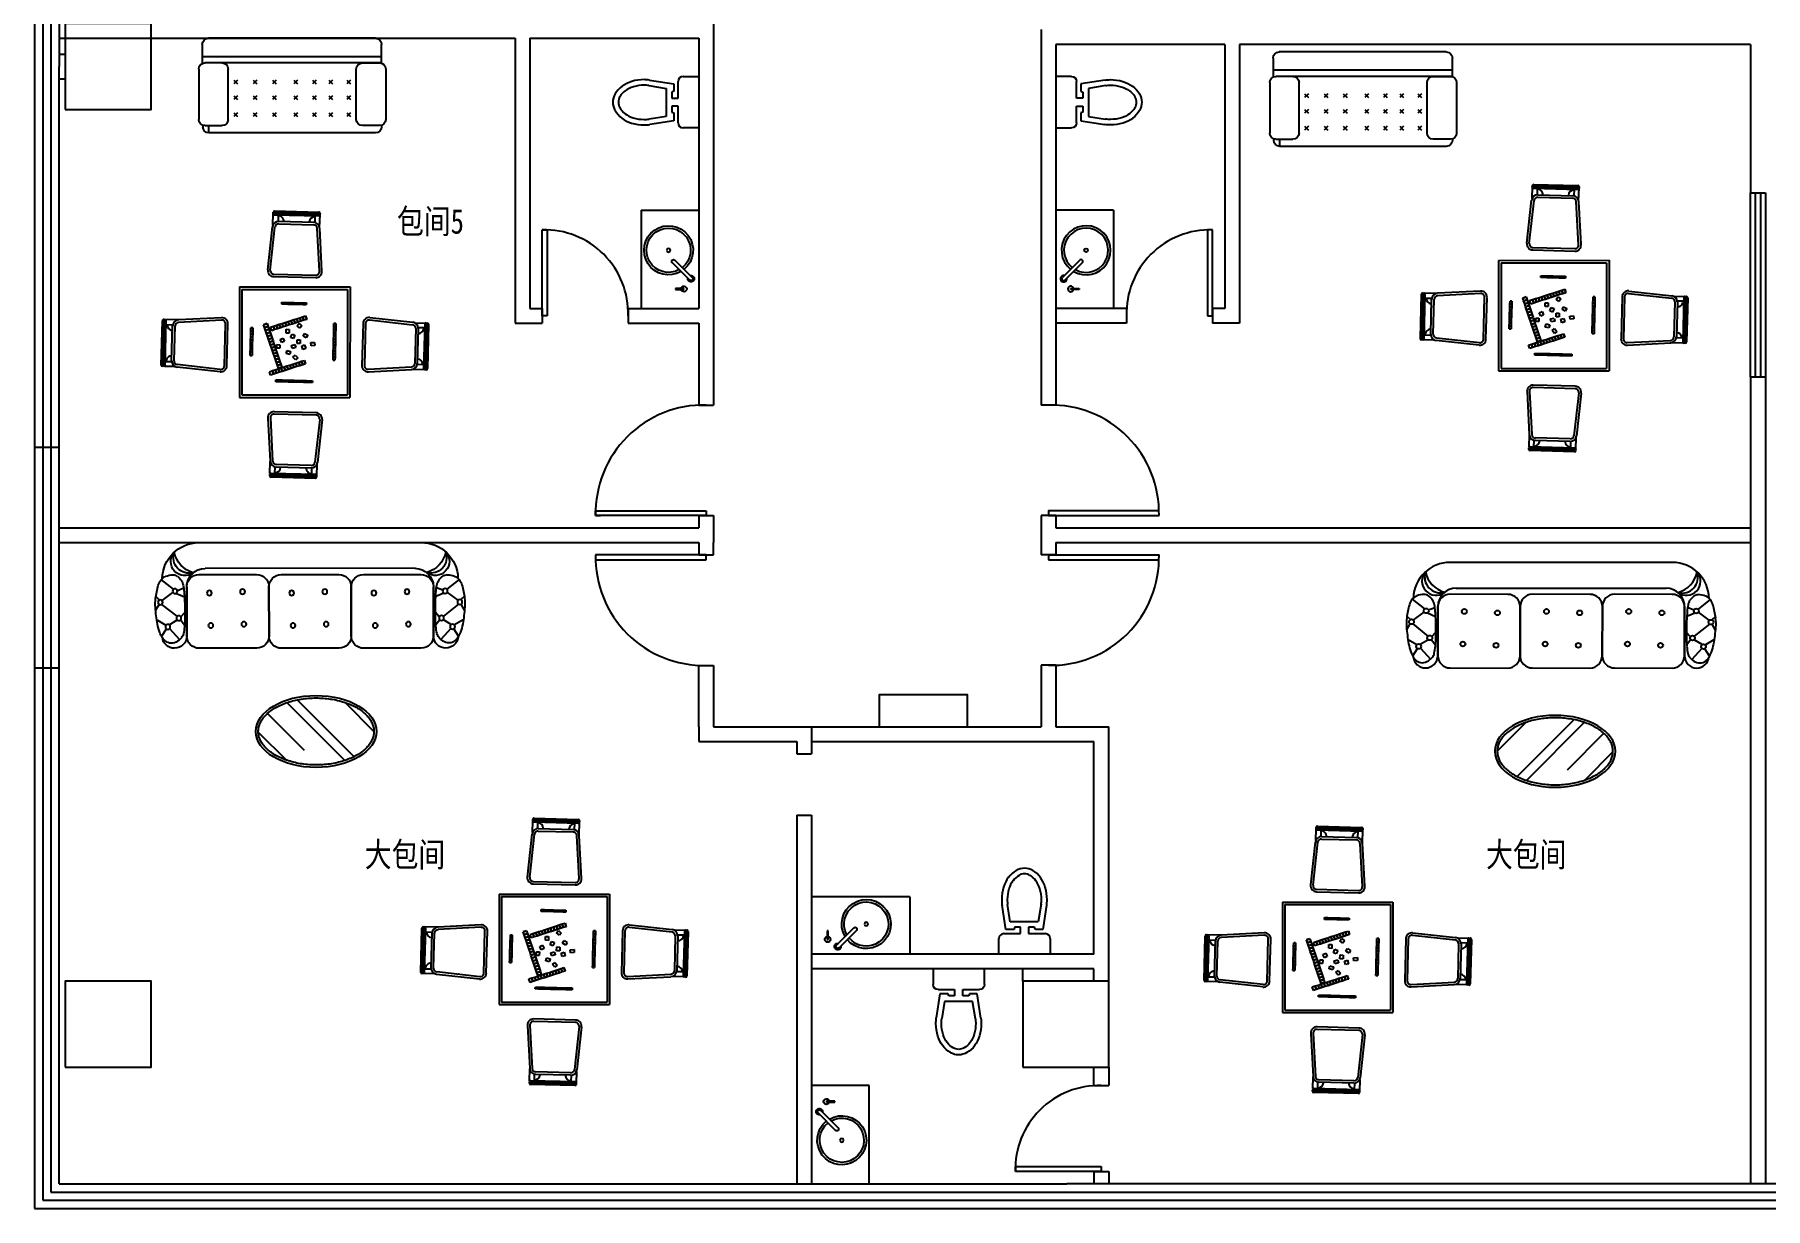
# Model space of a CAD drawing. Header units: millimetres. Extents: x 2680932 to 6187768, y 127588 to 383208.
# Drawn here: x 2891969 to 2906069, y 155810 to 165370 of the extents above; entities that cross this region are included whole.
import ezdxf

# ---------------------------------------------------------------- set-up
doc = ezdxf.new("R2010")
doc.units = ezdxf.units.MM
doc.header["$LTSCALE"] = 20
for name, color, linetype in [('3', 3, 'Continuous'), ('COLUMN', 9, 'Continuous'), ('CURTWALL', 4, 'Continuous'), ('WALL', 3, 'Continuous'), ('家具内线', 36, 'Continuous'), ('家具外线', 255, 'Continuous'), ('标注', 6, 'Continuous'), ('门窗', 73, 'Continuous')]:
    doc.layers.add(name, color=color, linetype=linetype)
doc.layers.add('红', color=1, linetype='Continuous', lineweight=13)
doc.styles.add('DIM_FONT', font='simplex.shx', dxfattribs={"width": 0.8})
doc.styles.get("Standard").update_dxf_attribs({"font": '', "width": 0.8})
doc.styles.get('Standard').set_extended_font_data('YouYuan')

# ---------------------------------------------------------------- blocks, each defined once
blk = doc.blocks.new('_FZH')
blk.add_lwpolyline([(-0.5, -0.5), (0.5, -0.5), (0.5, 0.5), (-0.5, 0.5)], close=True)
blk = doc.blocks.new('MK-JJ-0519')
at = {"layer": '家具内线'}
for p, q in [((-127327, 69052), (-127051, 69313)), ((-127321, 69045), (-127045, 69307)), ((-127316, 69039), (-127040, 69301)), ((-127115, 69263), (-127094, 69241)), ((-125809, 69288), (-125548, 69012)), ((-125804, 69294), (-125542, 69018)), ((-125797, 69299), (-125536, 69023)), ((-125738, 69247), (-125760, 69226)), ((-127275, 69111), (-127254, 69089)), ((-127228, 69013), (-127021, 69209)), ((-126719, 68975), (-126981, 69210)), ((-126151, 68983), (-125876, 69203)), ((-125836, 69200), (-125640, 68994)), ((-127011, 68698), (-127231, 68973)), ((-126425, 69034), (-127033, 68426)), ((-126425, 69034), (-125817, 68426)), ((-125874, 68691), (-125639, 68953)), ((-125586, 69087), (-125608, 69066)), ((-126967, 68695), (-126719, 68930)), ((-126154, 68939), (-125918, 68691)), ((-126703, 68658), (-126685, 68676)), ((-126685, 68676), (-126667, 68693)), ((-126675, 68665), (-126685, 68676)), ((-126685, 68676), (-126675, 68665)), ((-126657, 68682), (-126675, 68665)), ((-126667, 68693), (-126649, 68710)), ((-126657, 68682), (-126667, 68693)), ((-126667, 68693), (-126657, 68682)), ((-126639, 68699), (-126657, 68682)), ((-126649, 68710), (-126631, 68727)), ((-126639, 68699), (-126649, 68710)), ((-126649, 68710), (-126639, 68699)), ((-126620, 68716), (-126639, 68699)), ((-126631, 68727), (-126613, 68744)), ((-126620, 68716), (-126631, 68727)), ((-126631, 68727), (-126620, 68716)), ((-126602, 68734), (-126620, 68716)), ((-126613, 68744), (-126594, 68762)), ((-126602, 68734), (-126613, 68744)), ((-126613, 68744), (-126602, 68734)), ((-126584, 68751), (-126602, 68734)), ((-126584, 68751), (-126594, 68762)), ((-126594, 68762), (-126584, 68751)), ((-126526, 68661), (-126515, 68684)), ((-126515, 68684), (-126504, 68706)), ((-126515, 68684), (-126488, 68671)), ((-126488, 68671), (-126515, 68684)), ((-126504, 68706), (-126477, 68693)), ((-126477, 68693), (-126504, 68706)), ((-126488, 68671), (-126499, 68648)), ((-126477, 68693), (-126488, 68671)), ((-126281, 68720), (-126270, 68730)), ((-126270, 68730), (-126281, 68720)), ((-126264, 68702), (-126281, 68720)), ((-126270, 68730), (-126253, 68712)), ((-126264, 68702), (-126253, 68712)), ((-126253, 68712), (-126264, 68702)), ((-126247, 68683), (-126264, 68702)), ((-126253, 68712), (-126236, 68694)), ((-126247, 68683), (-126236, 68694)), ((-126236, 68694), (-126247, 68683)), ((-126229, 68665), (-126247, 68683)), ((-126236, 68694), (-126218, 68676)), ((-126229, 68665), (-126218, 68676)), ((-126218, 68676), (-126229, 68665)), ((-126218, 68676), (-126201, 68658)), ((-126758, 68607), (-126740, 68624)), ((-126747, 68596), (-126758, 68607)), ((-126758, 68607), (-126747, 68596)), ((-126729, 68613), (-126747, 68596)), ((-126740, 68624), (-126721, 68641)), ((-126729, 68613), (-126740, 68624)), ((-126740, 68624), (-126729, 68613)), ((-126711, 68630), (-126729, 68613)), ((-126721, 68641), (-126703, 68658)), ((-126711, 68630), (-126721, 68641)), ((-126721, 68641), (-126711, 68630)), ((-126693, 68648), (-126711, 68630)), ((-126693, 68648), (-126703, 68658)), ((-126703, 68658), (-126693, 68648)), ((-126675, 68665), (-126693, 68648)), ((-126604, 68504), (-126592, 68527)), ((-126592, 68527), (-126581, 68549)), ((-126592, 68527), (-126566, 68514)), ((-126566, 68514), (-126592, 68527)), ((-126581, 68549), (-126570, 68572)), ((-126581, 68549), (-126555, 68536)), ((-126555, 68536), (-126581, 68549)), ((-126570, 68572), (-126559, 68594)), ((-126570, 68572), (-126543, 68558)), ((-126543, 68558), (-126570, 68572)), ((-126555, 68536), (-126566, 68514)), ((-126559, 68594), (-126548, 68617)), ((-126559, 68594), (-126532, 68581)), ((-126532, 68581), (-126559, 68594)), ((-126543, 68558), (-126555, 68536)), ((-126548, 68617), (-126537, 68639)), ((-126548, 68617), (-126521, 68603)), ((-126521, 68603), (-126548, 68617)), ((-126532, 68581), (-126543, 68558)), ((-126537, 68639), (-126526, 68661)), ((-126537, 68639), (-126510, 68626)), ((-126510, 68626), (-126537, 68639)), ((-126521, 68603), (-126532, 68581)), ((-126526, 68661), (-126499, 68648)), ((-126499, 68648), (-126526, 68661)), ((-126510, 68626), (-126521, 68603)), ((-126499, 68648), (-126510, 68626)), ((-126492, 68625), (-126478, 68652)), ((-126469, 68614), (-126492, 68625)), ((-126478, 68652), (-126456, 68641)), ((-126456, 68641), (-126469, 68614)), ((-126469, 68614), (-126456, 68641)), ((-126447, 68602), (-126469, 68614)), ((-126456, 68641), (-126433, 68629)), ((-126433, 68629), (-126447, 68602)), ((-126447, 68602), (-126433, 68629)), ((-126425, 68591), (-126447, 68602)), ((-126433, 68629), (-126411, 68618)), ((-126411, 68618), (-126425, 68591)), ((-126425, 68591), (-126411, 68618)), ((-126403, 68580), (-126425, 68591)), ((-126423, 68529), (-126401, 68550)), ((-126406, 68511), (-126423, 68529)), ((-126411, 68618), (-126389, 68606)), ((-126384, 68532), (-126406, 68511)), ((-126389, 68606), (-126403, 68580)), ((-126403, 68580), (-126389, 68606)), ((-126380, 68568), (-126403, 68580)), ((-126401, 68550), (-126384, 68532)), ((-126389, 68606), (-126367, 68595)), ((-126367, 68595), (-126380, 68568)), ((-126380, 68568), (-126367, 68595)), ((-126358, 68557), (-126380, 68568)), ((-126367, 68595), (-126344, 68584)), ((-126344, 68584), (-126358, 68557)), ((-126358, 68557), (-126344, 68584)), ((-126336, 68545), (-126358, 68557)), ((-126344, 68584), (-126322, 68572)), ((-126322, 68572), (-126336, 68545)), ((-126336, 68545), (-126322, 68572)), ((-126314, 68534), (-126336, 68545)), ((-126322, 68572), (-126300, 68561)), ((-126300, 68561), (-126314, 68534)), ((-126314, 68534), (-126300, 68561)), ((-126291, 68523), (-126314, 68534)), ((-126300, 68561), (-126278, 68549)), ((-126278, 68549), (-126291, 68523)), ((-126291, 68523), (-126278, 68549)), ((-126278, 68549), (-126255, 68538)), ((-126255, 68538), (-126269, 68511)), ((-126269, 68511), (-126255, 68538)), ((-126255, 68538), (-126233, 68527)), ((-126233, 68527), (-126247, 68500)), ((-126247, 68500), (-126233, 68527)), ((-126233, 68527), (-126211, 68515)), ((-126212, 68647), (-126229, 68665)), ((-126212, 68647), (-126201, 68658)), ((-126201, 68658), (-126212, 68647)), ((-126195, 68629), (-126212, 68647)), ((-126201, 68658), (-126184, 68639)), ((-126195, 68629), (-126184, 68639)), ((-126184, 68639), (-126195, 68629)), ((-126178, 68611), (-126195, 68629)), ((-126184, 68639), (-126167, 68621)), ((-126178, 68611), (-126167, 68621)), ((-126167, 68621), (-126178, 68611)), ((-126161, 68593), (-126178, 68611)), ((-126167, 68621), (-126150, 68603)), ((-126161, 68593), (-126150, 68603)), ((-126150, 68603), (-126161, 68593)), ((-126143, 68575), (-126161, 68593)), ((-126150, 68603), (-126132, 68585)), ((-126143, 68575), (-126132, 68585)), ((-126132, 68585), (-126143, 68575)), ((-127033, 68426), (-126425, 67818)), ((-126754, 68375), (-126741, 68402)), ((-126741, 68402), (-126718, 68391)), ((-126732, 68364), (-126718, 68391)), ((-126718, 68391), (-126732, 68364)), ((-126718, 68391), (-126696, 68379)), ((-126670, 68370), (-126659, 68392)), ((-126659, 68392), (-126648, 68415)), ((-126659, 68392), (-126632, 68379)), ((-126632, 68379), (-126659, 68392)), ((-126648, 68415), (-126637, 68437)), ((-126648, 68415), (-126621, 68401)), ((-126621, 68401), (-126648, 68415)), ((-126637, 68437), (-126626, 68460)), ((-126637, 68437), (-126610, 68424)), ((-126610, 68424), (-126637, 68437)), ((-126621, 68401), (-126632, 68379)), ((-126626, 68460), (-126615, 68482)), ((-126626, 68460), (-126599, 68446)), ((-126599, 68446), (-126626, 68460)), ((-126610, 68424), (-126621, 68401)), ((-126615, 68482), (-126604, 68504)), ((-126615, 68482), (-126588, 68469)), ((-126588, 68469), (-126615, 68482)), ((-126599, 68446), (-126610, 68424)), ((-126604, 68504), (-126577, 68491)), ((-126577, 68491), (-126604, 68504)), ((-126588, 68469), (-126599, 68446)), ((-126577, 68491), (-126588, 68469)), ((-126566, 68514), (-126577, 68491)), ((-126564, 68495), (-126542, 68515)), ((-126546, 68477), (-126564, 68495)), ((-126525, 68497), (-126546, 68477)), ((-126542, 68515), (-126525, 68497)), ((-126540, 68409), (-126518, 68422)), ((-126524, 68383), (-126540, 68409)), ((-126503, 68396), (-126524, 68383)), ((-126518, 68422), (-126503, 68396)), ((-126502, 68498), (-126493, 68526)), ((-126479, 68490), (-126502, 68498)), ((-126493, 68526), (-126469, 68518)), ((-126469, 68518), (-126479, 68490)), ((-126477, 68404), (-126464, 68426)), ((-126451, 68389), (-126477, 68404)), ((-126464, 68426), (-126438, 68411)), ((-126438, 68411), (-126451, 68389)), ((-125817, 68426), (-126425, 67818)), ((-126422, 68477), (-126394, 68488)), ((-126412, 68454), (-126422, 68477)), ((-126419, 68405), (-126397, 68426)), ((-126401, 68387), (-126419, 68405)), ((-126384, 68465), (-126412, 68454)), ((-126380, 68408), (-126401, 68387)), ((-126397, 68426), (-126380, 68408)), ((-126394, 68488), (-126384, 68465)), ((-126342, 68414), (-126318, 68420)), ((-126334, 68385), (-126342, 68414)), ((-126310, 68391), (-126334, 68385)), ((-126318, 68420), (-126310, 68391)), ((-126317, 68508), (-126292, 68510)), ((-126314, 68478), (-126317, 68508)), ((-126290, 68480), (-126314, 68478)), ((-126292, 68510), (-126290, 68480)), ((-126269, 68511), (-126291, 68523)), ((-126247, 68500), (-126269, 68511)), ((-126225, 68488), (-126247, 68500)), ((-126211, 68515), (-126225, 68488)), ((-126225, 68488), (-126211, 68515)), ((-126751, 68318), (-126762, 68308)), ((-126762, 68308), (-126751, 68318)), ((-126745, 68290), (-126762, 68308)), ((-126732, 68364), (-126754, 68375)), ((-126751, 68318), (-126734, 68300)), ((-126734, 68300), (-126745, 68290)), ((-126745, 68290), (-126734, 68300)), ((-126727, 68272), (-126745, 68290)), ((-126734, 68300), (-126716, 68282)), ((-126710, 68353), (-126732, 68364)), ((-126716, 68282), (-126727, 68272)), ((-126727, 68272), (-126716, 68282)), ((-126710, 68254), (-126727, 68272)), ((-126716, 68282), (-126699, 68264)), ((-126710, 68353), (-126696, 68379)), ((-126696, 68379), (-126710, 68353)), ((-126687, 68341), (-126710, 68353)), ((-126699, 68264), (-126710, 68254)), ((-126710, 68254), (-126699, 68264)), ((-126693, 68235), (-126710, 68254)), ((-126699, 68264), (-126682, 68246)), ((-126696, 68379), (-126674, 68368)), ((-126682, 68246), (-126693, 68235)), ((-126693, 68235), (-126682, 68246)), ((-126687, 68341), (-126674, 68368)), ((-126674, 68368), (-126687, 68341)), ((-126665, 68330), (-126687, 68341)), ((-126682, 68246), (-126665, 68228)), ((-126674, 68368), (-126652, 68357)), ((-126670, 68370), (-126643, 68357)), ((-126643, 68357), (-126670, 68370)), ((-126665, 68330), (-126652, 68357)), ((-126652, 68357), (-126665, 68330)), ((-126643, 68318), (-126665, 68330)), ((-126652, 68357), (-126629, 68345)), ((-126632, 68379), (-126643, 68357)), ((-126643, 68318), (-126629, 68345)), ((-126629, 68345), (-126643, 68318)), ((-126621, 68307), (-126643, 68318)), ((-126629, 68345), (-126607, 68334)), ((-126621, 68307), (-126607, 68334)), ((-126607, 68334), (-126621, 68307)), ((-126598, 68296), (-126621, 68307)), ((-126607, 68334), (-126585, 68322)), ((-126598, 68296), (-126585, 68322)), ((-126585, 68322), (-126598, 68296)), ((-126576, 68284), (-126598, 68296)), ((-126585, 68322), (-126563, 68311)), ((-126576, 68284), (-126563, 68311)), ((-126563, 68311), (-126576, 68284)), ((-126554, 68273), (-126576, 68284)), ((-126563, 68311), (-126540, 68300)), ((-126554, 68273), (-126540, 68300)), ((-126540, 68300), (-126554, 68273)), ((-126532, 68261), (-126554, 68273)), ((-126540, 68300), (-126518, 68288)), ((-126532, 68261), (-126518, 68288)), ((-126518, 68288), (-126532, 68261)), ((-126509, 68250), (-126532, 68261)), ((-126524, 68320), (-126522, 68350)), ((-126499, 68318), (-126524, 68320)), ((-126522, 68350), (-126497, 68348)), ((-126518, 68288), (-126496, 68277)), ((-126509, 68250), (-126496, 68277)), ((-126496, 68277), (-126509, 68250)), ((-126487, 68239), (-126509, 68250)), ((-126497, 68348), (-126499, 68318)), ((-126496, 68277), (-126474, 68265)), ((-126487, 68239), (-126474, 68265)), ((-126474, 68265), (-126487, 68239)), ((-126420, 68338), (-126406, 68365)), ((-126398, 68326), (-126420, 68338)), ((-126406, 68365), (-126384, 68353)), ((-126384, 68353), (-126398, 68326)), ((-126351, 68311), (-126335, 68331)), ((-126328, 68292), (-126351, 68311)), ((-126335, 68331), (-126312, 68311)), ((-126312, 68311), (-126328, 68292)), ((-126163, 68239), (-126145, 68256)), ((-126135, 68245), (-126153, 68228)), ((-126145, 68256), (-126127, 68273)), ((-126145, 68256), (-126135, 68245)), ((-126135, 68245), (-126145, 68256)), ((-126117, 68262), (-126135, 68245)), ((-126127, 68273), (-126109, 68290)), ((-126127, 68273), (-126117, 68262)), ((-126117, 68262), (-126127, 68273)), ((-126098, 68279), (-126117, 68262)), ((-126109, 68290), (-126091, 68308)), ((-126109, 68290), (-126098, 68279)), ((-126098, 68279), (-126109, 68290)), ((-126080, 68297), (-126098, 68279)), ((-126091, 68308), (-126080, 68297)), ((-126080, 68297), (-126091, 68308)), ((-127002, 68130), (-127238, 67868)), ((-126723, 67882), (-126958, 68130)), ((-126676, 68217), (-126693, 68235)), ((-126665, 68228), (-126676, 68217)), ((-126676, 68217), (-126665, 68228)), ((-126658, 68199), (-126676, 68217)), ((-126665, 68228), (-126648, 68210)), ((-126648, 68210), (-126658, 68199)), ((-126658, 68199), (-126648, 68210)), ((-126641, 68181), (-126658, 68199)), ((-126648, 68210), (-126630, 68191)), ((-126630, 68191), (-126641, 68181)), ((-126641, 68181), (-126630, 68191)), ((-126624, 68163), (-126641, 68181)), ((-126630, 68191), (-126613, 68173)), ((-126613, 68173), (-126624, 68163)), ((-126624, 68163), (-126613, 68173)), ((-126607, 68145), (-126624, 68163)), ((-126613, 68173), (-126596, 68155)), ((-126596, 68155), (-126607, 68145)), ((-126607, 68145), (-126596, 68155)), ((-126590, 68127), (-126607, 68145)), ((-126596, 68155), (-126579, 68137)), ((-126579, 68137), (-126590, 68127)), ((-126590, 68127), (-126579, 68137)), ((-126572, 68108), (-126590, 68127)), ((-126579, 68137), (-126562, 68119)), ((-126562, 68119), (-126572, 68108)), ((-126572, 68108), (-126562, 68119)), ((-126555, 68090), (-126572, 68108)), ((-126562, 68119), (-126544, 68101)), ((-126308, 68101), (-126290, 68118)), ((-126280, 68107), (-126298, 68090)), ((-126290, 68118), (-126272, 68136)), ((-126290, 68118), (-126280, 68107)), ((-126280, 68107), (-126290, 68118)), ((-126262, 68125), (-126280, 68107)), ((-126272, 68136), (-126254, 68153)), ((-126272, 68136), (-126262, 68125)), ((-126262, 68125), (-126272, 68136)), ((-126244, 68142), (-126262, 68125)), ((-126254, 68153), (-126236, 68170)), ((-126254, 68153), (-126244, 68142)), ((-126244, 68142), (-126254, 68153)), ((-126225, 68159), (-126244, 68142)), ((-126236, 68170), (-126218, 68187)), ((-126236, 68170), (-126225, 68159)), ((-126225, 68159), (-126236, 68170)), ((-126207, 68176), (-126225, 68159)), ((-126218, 68187), (-126200, 68204)), ((-126218, 68187), (-126207, 68176)), ((-126207, 68176), (-126218, 68187)), ((-126189, 68193), (-126207, 68176)), ((-126200, 68204), (-126181, 68222)), ((-126200, 68204), (-126189, 68193)), ((-126189, 68193), (-126200, 68204)), ((-126171, 68211), (-126189, 68193)), ((-126181, 68222), (-126163, 68239)), ((-126181, 68222), (-126171, 68211)), ((-126171, 68211), (-126181, 68222)), ((-126153, 68228), (-126171, 68211)), ((-126163, 68239), (-126153, 68228)), ((-126153, 68228), (-126163, 68239)), ((-125910, 68126), (-126158, 67891)), ((-125866, 68123), (-125646, 67848)), ((-126544, 68101), (-126555, 68090)), ((-126555, 68090), (-126544, 68101)), ((-126308, 68101), (-126298, 68090)), ((-126298, 68090), (-126308, 68101)), ((-127041, 67621), (-127237, 67828)), ((-126726, 67838), (-127001, 67618)), ((-126158, 67847), (-125896, 67611)), ((-127080, 67522), (-127341, 67798)), ((-127073, 67528), (-127335, 67804)), ((-127067, 67533), (-127329, 67809)), ((-127291, 67734), (-127269, 67755)), ((-125649, 67808), (-125855, 67612)), ((-125561, 67782), (-125837, 67520)), ((-125555, 67776), (-125831, 67514)), ((-125550, 67769), (-125826, 67508)), ((-125602, 67710), (-125623, 67732)), ((-127139, 67574), (-127117, 67595)), ((-125762, 67558), (-125783, 67580))]:
    blk.add_line(p, q, dxfattribs=at)
for centre, start, end in [((-127001, 69187), 48.0448, 133.4806), ((-125857, 69179), 43.4806, 128.7209), ((-127207, 68992), 133.4806, 218.7209), ((-126739, 68952), 313.4806, 48.0448), ((-126132, 68959), 128.7209, 223.4806), ((-125662, 68973), 318.0448, 43.4806), ((-126987, 68717), 218.7209, 313.4806), ((-125897, 68711), 223.4806, 318.0448), ((-126980, 68110), 43.4806, 138.0448), ((-125890, 68104), 38.7209, 133.4806), ((-127215, 67848), 138.0448, 223.4806), ((-126745, 67862), 308.7209, 43.4806), ((-126138, 67869), 133.4806, 228.0448), ((-125670, 67830), 313.4806, 38.7209), ((-127019, 67642), 223.4806, 308.7209), ((-125876, 67634), 228.0448, 313.4806)]:
    blk.add_arc(centre, 30, start, end, dxfattribs=at)
at = {"layer": '家具外线'}
for p, q in [((-127326, 69063), (-127064, 69311)), ((-127305, 69041), (-127043, 69289)), ((-127065, 69268), (-127029, 69230)), ((-127050, 69311), (-127042, 69303)), ((-126969, 69226), (-127044, 69305)), ((-125877, 69225), (-125808, 69290)), ((-125788, 69255), (-125826, 69218)), ((-125808, 69291), (-125800, 69298)), ((-125808, 69277), (-125560, 69015)), ((-125786, 69298), (-125538, 69036)), ((-127242, 69028), (-127035, 69224)), ((-126706, 68989), (-126967, 69225)), ((-126163, 68998), (-125889, 69218)), ((-125821, 69214), (-125625, 69007)), ((-127319, 69041), (-127326, 69049)), ((-127253, 68972), (-127312, 69034)), ((-127283, 69061), (-127246, 69023)), ((-127026, 68686), (-127246, 68960)), ((-126425, 69062), (-127061, 68426)), ((-126425, 69062), (-125788, 68426)), ((-125623, 68942), (-125544, 69016)), ((-125581, 69037), (-125619, 69001)), ((-125538, 69022), (-125546, 69015)), ((-127120, 68836), (-127121, 68836)), ((-126953, 68681), (-126705, 68916)), ((-126168, 68925), (-125933, 68677)), ((-125860, 68678), (-125624, 68939)), ((-127061, 68426), (-126425, 67790)), ((-125788, 68426), (-126425, 67790)), ((-127017, 68143), (-127252, 67882)), ((-126709, 67896), (-126944, 68144)), ((-125924, 68140), (-126172, 67905)), ((-125851, 68135), (-125631, 67861)), ((-127324, 67813), (-127253, 67880)), ((-126714, 67823), (-126988, 67603)), ((-126171, 67832), (-125910, 67597)), ((-125624, 67849), (-125559, 67780)), ((-127339, 67799), (-127331, 67807)), ((-127091, 67523), (-127339, 67785)), ((-127069, 67544), (-127317, 67806)), ((-127296, 67784), (-127258, 67820)), ((-127056, 67607), (-127252, 67814)), ((-126864, 67729), (-126864, 67728)), ((-125635, 67793), (-125842, 67597)), ((-125572, 67780), (-125834, 67532)), ((-125551, 67758), (-125813, 67510)), ((-125594, 67760), (-125631, 67798)), ((-125558, 67780), (-125551, 67772)), ((-127089, 67566), (-127051, 67603)), ((-127000, 67596), (-127069, 67531)), ((-125841, 67525), (-125908, 67596)), ((-125812, 67553), (-125848, 67591)), ((-127069, 67530), (-127077, 67523)), ((-125827, 67510), (-125834, 67518))]:
    blk.add_line(p, q, dxfattribs=at)
for centre, radius, start, end in [((-127028, 69230), 46, 133.4806, 220.2099), ((-127057, 69304), 10, 43.4806, 133.4806), ((-127050, 69296), 10, 313.4806, 43.4806), ((-127001, 69187), 50, 48.0448, 133.4806), ((-125801, 69284), 10, 133.4806, 223.4806), ((-125793, 69291), 10, 43.4806, 133.4806), ((-125825, 69218), 46.2, 310.815, 46.8804), ((-125857, 69179), 50, 43.4806, 128.7209), ((-127319, 69056), 10, 133.4806, 223.4806), ((-127311, 69048), 10, 223.4806, 313.4806), ((-127246, 69024), 46.2, 40.815, 136.8804), ((-127207, 68992), 50, 133.4806, 218.7209), ((-126739, 68952), 50, 313.4806, 48.0448), ((-126132, 68959), 50, 128.7209, 223.4806), ((-125619, 69002), 44.5, 134.516, 137.1597), ((-125619, 69000), 46, 43.4806, 130.2099), ((-125662, 68973), 50, 318.0448, 43.4806), ((-125553, 69022), 10, 223.4806, 313.4806), ((-125545, 69029), 10, 313.4806, 43.4806), ((-126987, 68717), 50, 218.7209, 313.4806), ((-125897, 68711), 50, 223.4806, 318.0448), ((-126980, 68110), 50, 43.4806, 138.0448), ((-125890, 68104), 50, 38.7209, 133.4806), ((-127215, 67848), 50, 138.0448, 223.4806), ((-126745, 67862), 50, 308.7209, 43.4806), ((-126138, 67869), 50, 133.4806, 228.0448), ((-125670, 67830), 50, 313.4806, 38.7209), ((-127332, 67792), 10, 133.4806, 223.4806), ((-127324, 67799), 10, 43.4806, 133.4806), ((-127258, 67821), 46, 223.4806, 310.2099), ((-127257, 67819), 44.5, 314.516, 317.1597), ((-125631, 67797), 46.2, 220.815, 316.8804), ((-125565, 67773), 10, 43.4806, 133.4806), ((-125558, 67766), 10, 313.4806, 43.4806), ((-127052, 67603), 46.2, 130.815, 226.8804), ((-127076, 67538), 10, 313.4806, 43.4806), ((-127019, 67642), 50, 223.4806, 308.7209), ((-125876, 67634), 50, 228.0448, 313.4806), ((-125849, 67591), 46, 313.4806, 40.2099), ((-127083, 67530), 10, 223.4806, 313.4806), ((-125827, 67525), 10, 133.4806, 223.4806), ((-125820, 67517), 10, 223.4806, 313.4806)]:
    blk.add_arc(centre, radius, start, end, dxfattribs=at)
blk = doc.blocks.new('MK-DJ-0278')
at = {"layer": '家具内线'}
blk.add_circle((24765, 2215), 15, dxfattribs=at)
blk.add_arc((24765, 2215), 180, 151.2087, 141.4577, dxfattribs=at)
at = {"layer": '家具外线'}
for p, q in [((24685, 2267), (24543, 2408)), ((24447, 2271), (24447, 2340)), ((24447, 2340), (24454, 2340)), ((24454, 2271), (24447, 2271)), ((24454, 2340), (24454, 2271)), ((24522, 2387), (24664, 2246))]:
    blk.add_line(p, q, dxfattribs=at)
for centre, radius, start, end in [((24533, 2398), 26.1, 350.0496, 279.9504), ((24533, 2398), 15, 45, 225), ((24765, 2215), 200, 149.5499, 140.8096), ((24450, 2340), 22.9, 278.934, 261.066), ((24674, 2256), 15, 225, 45)]:
    blk.add_arc(centre, radius, start, end, dxfattribs=at)
blk = doc.blocks.new('MK-DJ-0474')
at = {"layer": '家具外线'}
for p, q in [((27026, 4946), (26996, 5143)), ((27026, 4946), (26996, 5143)), ((27063, 5009), (27041, 5149)), ((27314, 5151), (27290, 5009)), ((27359, 5145), (27329, 4946)), ((27359, 5145), (27329, 4946)), ((27359, 5145), (27359, 5145)), ((27359, 5145), (27359, 5145)), ((27093, 4946), (27026, 4946)), ((27093, 4946), (27026, 4946)), ((27063, 5009), (27063, 5009)), ((27190, 5009), (27063, 5009)), ((27098, 4964), (27093, 4946)), ((27098, 4964), (27093, 4946)), ((27145, 4964), (27098, 4964)), ((27145, 4964), (27098, 4964)), ((27145, 4912), (27145, 4964)), ((27145, 4912), (27145, 4964)), ((27290, 5009), (27190, 5009)), ((27190, 5009), (27190, 5009)), ((27260, 4964), (27212, 4964)), ((27212, 4964), (27212, 4912)), ((27260, 4964), (27212, 4964)), ((27212, 4964), (27212, 4912)), ((27267, 4946), (27260, 4964)), ((27267, 4946), (27260, 4964)), ((27329, 4946), (27267, 4946)), ((27329, 4946), (27267, 4946)), ((27290, 5009), (27290, 5009)), ((26970, 4744), (26970, 4872)), ((26970, 4744), (26970, 4872)), ((27010, 4912), (27145, 4912)), ((27010, 4912), (27145, 4912)), ((27212, 4912), (27348, 4912)), ((27212, 4912), (27348, 4912)), ((27388, 4872), (27388, 4744)), ((27388, 4872), (27388, 4744)), ((27388, 4744), (26970, 4744)), ((27388, 4744), (26970, 4744))]:
    blk.add_line(p, q, dxfattribs=at)
for centre, radius, start, end in [((27263, 5214), 266, 143.8717, 163.0538), ((27263, 5214), 266, 143.8717, 163.0538), ((27211, 5251), 201, 119.5446, 143.8717), ((27211, 5251), 201, 119.5446, 143.8717), ((27211, 5251), 156, 119.5446, 143.8717), ((27178, 5309), 135, 89.7075, 119.5446), ((27178, 5309), 135, 89.7075, 119.5446), ((27178, 5309), 89.9, 89.7075, 119.5446), ((27178, 5309), 135, 59.8705, 89.7075), ((27178, 5309), 135, 59.8705, 89.7075), ((27178, 5309), 89.9, 59.8705, 89.7075), ((27145, 5252), 156, 35.5434, 59.8705), ((27145, 5252), 201, 35.5434, 59.8705), ((27145, 5252), 201, 35.5434, 59.8705), ((27092, 5214), 266, 16.3613, 35.5434), ((27092, 5214), 266, 16.3613, 35.5434), ((27345, 5188), 352, 163.0538, 179.7075), ((27345, 5188), 352, 163.0538, 179.7075), ((27345, 5188), 307, 163.0538, 179.7075), ((27263, 5214), 221, 143.8717, 163.0538), ((27092, 5214), 221, 16.3613, 35.5434), ((27010, 5190), 307, 359.7075, 16.3613), ((27010, 5190), 352, 359.7075, 16.3613), ((27010, 5190), 352, 359.7075, 16.3613), ((27345, 5188), 352, 179.7075, 187.4876), ((27345, 5188), 352, 179.7075, 187.4876), ((27345, 5188), 307, 179.7075, 187.4186), ((27010, 5190), 307, 352.6085, 359.7075), ((27010, 5190), 352, 352.5404, 359.7075), ((27010, 5190), 352, 352.5404, 359.7075), ((27010, 4872), 40, 90, 180), ((27010, 4872), 40, 90, 180), ((27348, 4872), 40, 0, 90), ((27348, 4872), 40, 0, 90)]:
    blk.add_arc(centre, radius, start, end, dxfattribs=at)
blk = doc.blocks.new('MK-JJ-0362')
at = {"layer": '家具内线'}
for p, q in [((-139115, 102317, -343), (-139115, 102258, -343)), ((-138883, 102153, -343), (-138913, 102184, -343)), ((-138913, 102153, -343), (-138883, 102184, -343)), ((-138755, 102153, -343), (-138725, 102184, -343)), ((-138725, 102153, -343), (-138755, 102184, -343)), ((-138567, 102153, -343), (-138598, 102184, -343)), ((-138598, 102153, -343), (-138567, 102184, -343)), ((-138394, 102153, -343), (-138424, 102184, -343)), ((-138424, 102153, -343), (-138394, 102184, -343)), ((-138241, 102153, -343), (-138271, 102184, -343)), ((-138271, 102153, -343), (-138241, 102184, -343)), ((-138109, 102153, -343), (-138139, 102184, -343)), ((-138139, 102153, -343), (-138109, 102184, -343)), ((-137961, 102153, -343), (-137991, 102184, -343)), ((-137991, 102153, -343), (-137961, 102184, -343)), ((-138883, 102016, -343), (-138913, 102046, -343)), ((-138913, 102016, -343), (-138883, 102046, -343)), ((-138725, 102016, -343), (-138755, 102046, -343)), ((-138755, 102016, -343), (-138725, 102046, -343)), ((-138567, 102016, -343), (-138598, 102046, -343)), ((-138598, 102016, -343), (-138567, 102046, -343)), ((-138394, 102016, -343), (-138424, 102046, -343)), ((-138424, 102016, -343), (-138394, 102046, -343)), ((-138241, 102016, -343), (-138271, 102046, -343)), ((-138271, 102016, -343), (-138241, 102046, -343)), ((-138139, 102016, -343), (-138109, 102046, -343)), ((-138109, 102016, -343), (-138139, 102046, -343)), ((-137961, 102016, -343), (-137991, 102046, -343)), ((-137991, 102016, -343), (-137961, 102046, -343)), ((-138883, 101889, -343), (-138913, 101919, -343)), ((-138913, 101889, -343), (-138883, 101919, -343)), ((-138725, 101889, -343), (-138755, 101919, -343)), ((-138755, 101889, -343), (-138725, 101919, -343)), ((-138567, 101889, -343), (-138598, 101919, -343)), ((-138598, 101889, -343), (-138567, 101919, -343)), ((-138394, 101889, -343), (-138424, 101919, -343)), ((-138424, 101889, -343), (-138394, 101919, -343)), ((-138241, 101889, -343), (-138271, 101919, -343)), ((-138271, 101889, -343), (-138241, 101919, -343)), ((-138139, 101889, -343), (-138109, 101919, -343)), ((-138109, 101889, -343), (-138139, 101919, -343)), ((-137961, 101889, -343), (-137991, 101919, -343)), ((-137991, 101889, -343), (-137961, 101919, -343)), ((-137709, 101697, -343), (-139170, 101697, -343))]:
    blk.add_line(p, q, dxfattribs=at)
at = {"layer": '家具外线'}
for p, q in [((-139165, 102258, -343), (-139165, 102267, -343)), ((-139165, 102258, -343), (-139165, 102267, -343)), ((-139148, 102258, -343), (-139009, 102258, -343)), ((-137759, 102317, -343), (-139115, 102317, -343)), ((-137725, 102258, -343), (-137865, 102258, -343)), ((-137709, 102258, -343), (-137709, 102267, -343)), ((-139198, 101797, -343), (-139198, 102208, -343)), ((-138959, 102208, -343), (-138959, 101797, -343)), ((-137915, 102208, -343), (-137915, 101797, -343)), ((-137675, 101797, -343), (-137675, 102208, -343)), ((-139170, 101597, -343), (-139170, 101750, -343)), ((-139009, 101747, -343), (-139148, 101747, -343)), ((-137709, 101747, -343), (-139115, 101747, -343)), ((-137865, 101747, -343), (-137725, 101747, -343)), ((-137709, 101747, -343), (-137709, 101597, -343)), ((-137759, 101547, -343), (-139120, 101547, -343))]:
    blk.add_line(p, q, dxfattribs=at)
for centre, start, end in [((-139148, 102208, -343), 90, 180), ((-139148, 102208, -343), 90, 180), ((-139115, 102267, -343), 90, 180), ((-139009, 102208, -343), 0, 90), ((-137865, 102208, -343), 90, 180), ((-137759, 102267, -343), 0, 90), ((-137725, 102208, -343), 0, 90), ((-139148, 101797, -343), 180, 270), ((-139009, 101797, -343), 270, 0), ((-137865, 101797, -343), 180, 270), ((-137725, 101797, -343), 270, 0), ((-139120, 101597, -343), 180, 270), ((-137759, 101597, -343), 270, 0)]:
    blk.add_arc(centre, 50, start, end, dxfattribs=at)
at = {"layer": '家具外线', "style": 'DIM_FONT', "width": 0.8, "flags": 9}
for tag in ['XSIZE', 'YSIZE']:
    blk.add_attdef(tag, (-138140, 101547, -343), '', height=0.5, dxfattribs=at)
blk = doc.blocks.new('MK-JJ-0733')
at = {"layer": '家具内线'}
for p, q in [((-127887, 26085), (-127847, 26025)), ((-127822, 26022), (-127742, 26112)), ((-125532, 26021), (-125612, 26111)), ((-127922, 25953), (-127852, 25993)), ((-127827, 25990), (-127762, 25952)), ((-127732, 25952), (-127702, 25992)), ((-125622, 25951), (-125652, 25991)), ((-125528, 25988), (-125592, 25951)), ((-125468, 26083), (-125507, 26023)), ((-125432, 25950), (-125502, 25991)), ((-127936, 25874), (-127908, 25825)), ((-127887, 25825), (-127762, 25922)), ((-127730, 25927), (-127698, 25892)), ((-125625, 25926), (-125657, 25891)), ((-125468, 25823), (-125592, 25921)), ((-125419, 25872), (-125447, 25823)), ((-127935, 25761), (-127904, 25789)), ((-127892, 25624), (-127793, 25702)), ((-127884, 25793), (-127795, 25728)), ((-127767, 25735), (-127701, 25762)), ((-127759, 25711), (-127707, 25690)), ((-125588, 25733), (-125654, 25761)), ((-125597, 25709), (-125648, 25689)), ((-125464, 25622), (-125563, 25701)), ((-125472, 25791), (-125561, 25726)), ((-125421, 25759), (-125451, 25786))]:
    blk.add_line(p, q, dxfattribs=at)
for centre in [(-127837, 26008), (-127747, 25937), (-127487, 25997), (-127217, 25986), (-126817, 25997), (-126547, 25986), (-126147, 25997), (-125877, 25986), (-125607, 25936), (-125517, 26006), (-127898, 25808), (-125458, 25805), (-127778, 25717), (-127498, 25732), (-127228, 25721), (-126828, 25732), (-126558, 25721), (-126158, 25732), (-125888, 25721), (-125578, 25716)]:
    blk.add_circle(centre, 20, dxfattribs=at)
for centre, radius, start, end in [((-127698, 25475), 115, 52.8998, 220.7729), ((-127662, 25441), 130, 75.4469, 198.2259), ((-127662, 25441), 130, 75.4469, 198.2259), ((-127568, 25353), 222, 105.9638, 167.709), ((-125658, 25474), 115, 319.0021, 126.8751), ((-125695, 25440), 130, 341.5491, 104.3281), ((-125695, 25440), 130, 341.5491, 104.3281), ((-125789, 25352), 222, 12.066, 73.8112)]:
    blk.add_arc(centre, radius, start, end, dxfattribs=at)
at = {"layer": '家具外线'}
for p, q in [((-127784, 26181), (-127784, 26181)), ((-127782, 26182), (-127782, 26182)), ((-127112, 26181), (-127582, 26182)), ((-126442, 26181), (-126912, 26182)), ((-125772, 26181), (-126242, 26182)), ((-125574, 26179), (-125574, 26179)), ((-125572, 26181), (-125572, 26181)), ((-127682, 26082), (-127683, 25682)), ((-127683, 25682), (-127682, 26082)), ((-127012, 26082), (-127013, 25682)), ((-127013, 25681), (-127012, 26081)), ((-126342, 26082), (-126343, 25682)), ((-126343, 25681), (-126342, 26081)), ((-125673, 25681), (-125672, 26081)), ((-125672, 26081), (-125673, 25681)), ((-127583, 25582), (-127113, 25581)), ((-125823, 25531), (-127533, 25532)), ((-126913, 25582), (-126443, 25581)), ((-126243, 25582), (-125773, 25581)), ((-127584, 25322), (-125774, 25321))]:
    blk.add_line(p, q, dxfattribs=at)
for centre, radius, start, end in [((-127691, 25971), 227, 146.1974, 158.873), ((-127782, 26082), 100, 89.8875, 173.6605), ((-127775, 26027), 126, 129.1382, 146.1974), ((-127810, 26071), 69.4, 89.8875, 129.1382), ((-127810, 26046), 94.6, 56.4603, 89.8875), ((-127782, 26082), 100, 359.8875, 89.8875), ((-127838, 26003), 146, 38.5473, 56.4603), ((-127784, 26046), 76.3, 13.6986, 38.5473), ((-127582, 26082), 100, 89.8875, 179.8875), ((-127112, 26081), 100, 359.8875, 89.8875), ((-126912, 26082), 100, 89.8875, 179.8875), ((-126442, 26081), 100, 359.8875, 89.8875), ((-126242, 26082), 100, 89.8875, 179.8875), ((-125772, 26081), 100, 359.8875, 89.8875), ((-125572, 26081), 100, 89.8875, 179.8875), ((-125570, 26045), 76.3, 141.2277, 166.0763), ((-125516, 26001), 146, 123.3147, 141.2277), ((-125544, 26044), 94.6, 89.8875, 123.3147), ((-125572, 26081), 100, 6.1144, 89.8875), ((-125544, 26069), 69.4, 50.6368, 89.8875), ((-125580, 26026), 126, 33.5776, 50.6368), ((-125664, 25970), 227, 20.902, 33.5776), ((-126504, 25733), 1439, 169.8795, 175.3883), ((-127565, 25923), 361, 158.873, 169.8795), ((-128025, 25988), 324, 3.0673, 13.6986), ((-129899, 25887), 2201, 358.9901, 3.0673), ((-123456, 25877), 2201, 176.7077, 180.7849), ((-125329, 25985), 324, 166.0763, 176.7077), ((-125790, 25922), 361, 9.8955, 20.902), ((-126852, 25737), 1439, 4.3867, 9.8955), ((-127589, 25821), 350, 175.3883, 187.4821), ((-130186, 25892), 2488, 356.0734, 358.9901), ((-123169, 25881), 2488, 180.7849, 183.7016), ((-125766, 25820), 350, 352.2928, 4.3867), ((-127186, 25874), 757, 187.4821, 195.7002), ((-127801, 25699), 117, 194.9179, 219.6931), ((-127812, 25688), 103, 326.1974, 349.2206), ((-128154, 25753), 451, 349.2206, 356.0734), ((-127583, 25682), 100, 179.8875, 269.8875), ((-127533, 25682), 150, 179.8875, 269.8875), ((-127113, 25681), 100, 269.8875, 359.8875), ((-126913, 25682), 100, 179.8875, 269.8875), ((-126443, 25681), 100, 269.8875, 359.8875), ((-126243, 25682), 100, 179.8875, 269.8875), ((-125823, 25681), 150, 269.8875, 359.8875), ((-125773, 25681), 100, 269.8875, 359.8875), ((-125202, 25750), 451, 183.7016, 190.5544), ((-125544, 25686), 103, 190.5544, 213.5776), ((-125554, 25697), 117, 320.0819, 344.8571), ((-126169, 25874), 757, 344.0748, 352.2928), ((-127817, 25686), 97.4, 219.6931, 246.9297), ((-127583, 25622), 300, 181.3654, 269.8875), ((-127795, 25736), 152, 246.9297, 269.8875), ((-127796, 25647), 62.4, 269.8875, 306.0319), ((-127838, 25705), 134, 306.0319, 326.1974), ((-125773, 25621), 300, 269.8875, 358.4096), ((-125518, 25703), 134, 213.5776, 233.7431), ((-125560, 25645), 62.4, 233.7431, 269.8875), ((-125560, 25735), 152, 269.8875, 292.8453), ((-125539, 25685), 97.4, 292.8453, 320.0819)]:
    blk.add_arc(centre, radius, start, end, dxfattribs=at)
blk = doc.blocks.new('A$C596E7511')
at = {"layer": '家具内线'}
for p, q in [((913, 440), (1213, 140)), ((1072, 528), (1544, 56)), ((1156, 551), (1619, 88)), ((1545, 529), (1781, 293)), ((839, 288), (1067, 59))]:
    blk.add_line(p, q, dxfattribs=at)
blk.add_open_spline([(1781, 293), (1781, 304), (1780, 315), (1775, 336), (1772, 347), (1763, 369), (1757, 379), (1743, 400), (1735, 411), (1716, 431), (1706, 441), (1683, 459), (1670, 468), (1643, 485), (1629, 494), (1598, 509), (1582, 516), (1548, 528), (1530, 534), (1494, 544), (1475, 548), (1437, 556), (1418, 559), (1378, 563), (1358, 565), (1318, 566), (1298, 566), (1258, 564), (1238, 563), (1198, 558), (1179, 555), (1140, 548), (1122, 543), (1086, 533), (1068, 527), (1035, 514), (1018, 507), (988, 492), (974, 484), (947, 467), (935, 458), (912, 439), (902, 429), (883, 409), (875, 398), (862, 377), (856, 367), (847, 345), (844, 334), (839, 313), (838, 302), (839, 280), (840, 269), (845, 247), (849, 236), (858, 215), (864, 204), (878, 183), (887, 173), (906, 153), (916, 143), (939, 125), (952, 116), (979, 99), (994, 91), (1025, 76), (1041, 69), (1075, 56), (1093, 51), (1129, 41), (1148, 37), (1186, 29), (1206, 27), (1246, 22), (1266, 21), (1306, 20), (1326, 20), (1366, 22), (1386, 23), (1425, 28), (1445, 31), (1483, 39), (1502, 44), (1538, 54), (1555, 60), (1588, 73), (1604, 80), (1634, 95), (1649, 104), (1675, 121), (1687, 130), (1710, 149), (1720, 159), (1738, 179), (1746, 190), (1759, 211), (1765, 221), (1773, 243), (1777, 254), (1780, 274), (1781, 283), (1781, 293)], degree=3, knots=[0, 0, 0, 0, 0.126, 0.126, 0.252001, 0.252001, 0.378001, 0.378001, 0.504001, 0.504001, 0.630002, 0.630002, 0.756002, 0.756002, 0.882002, 0.882002, 1.008003, 1.008003, 1.134003, 1.134003, 1.260004, 1.260004, 1.386004, 1.386004, 1.512004, 1.512004, 1.638005, 1.638005, 1.764005, 1.764005, 1.890005, 1.890005, 2.016006, 2.016006, 2.142006, 2.142006, 2.268006, 2.268006, 2.394007, 2.394007, 2.520007, 2.520007, 2.646007, 2.646007, 2.772008, 2.772008, 2.898008, 2.898008, 3.024008, 3.024008, 3.150009, 3.150009, 3.276009, 3.276009, 3.40201, 3.40201, 3.52801, 3.52801, 3.65401, 3.65401, 3.780011, 3.780011, 3.906011, 3.906011, 4.032011, 4.032011, 4.158012, 4.158012, 4.284012, 4.284012, 4.410012, 4.410012, 4.536013, 4.536013, 4.662013, 4.662013, 4.788013, 4.788013, 4.914014, 4.914014, 5.040014, 5.040014, 5.166014, 5.166014, 5.292015, 5.292015, 5.418015, 5.418015, 5.544016, 5.544016, 5.670016, 5.670016, 5.796016, 5.796016, 5.922017, 5.922017, 6.048017, 6.048017, 6.174017, 6.174017, 6.283185, 6.283185, 6.283185, 6.283185], dxfattribs=at)
at = {"layer": '家具外线'}
blk.add_ellipse((1310, 293), major_axis=(491, 0), ratio=0.596154, dxfattribs=at)
at = {"layer": '家具外线', "xscale": -1, "rotation": 180}
blk.add_blockref('MK-JJ-0733', (127938, 27153), dxfattribs=at)

msp = doc.modelspace()

# ---------------------------------------------------------------- linework, layer by layer
at = {"layer": '3'}
for p, q in [((2897499, 165459.9), (2897499, 162352.5)), ((2900168.6, 165410.8), (2900168.6, 162352.9)), ((2892168.6, 165339.9), (2895883.4, 165339.9)), ((2895883.4, 165339.9), (2895883.4, 163019.4)), ((2896003.4, 165339.9), (2896003.4, 163139.4)), ((2896003.4, 165339.9), (2897379, 165339.9)), ((2897379, 165339.9), (2897379, 163139.4)), ((2901664.1, 165290.8), (2900288.6, 165290.8)), ((2900288.6, 165290.8), (2900288.6, 162352.9)), ((2901664.1, 165290.8), (2901664.1, 163139.4)), ((2905948.6, 165290.8), (2901784.1, 165290.8)), ((2901784.1, 165290.8), (2901784.1, 163019.4)), ((2905948.6, 165290.8), (2905948.6, 164082.2)), ((2905948.6, 164082.2), (2906068.6, 164082.2)), ((2896103.4, 163079.4), (2896103.4, 163779.4)), ((2896103.4, 163779.4), (2896143.4, 163779.4)), ((2896143.4, 163779.4), (2896143.4, 163079.4)), ((2901564.1, 163779.4), (2901524.1, 163779.4)), ((2901524.1, 163779.4), (2901524.1, 163079.4)), ((2901564.1, 163079.4), (2901564.1, 163779.4)), ((2896003.4, 163139.4), (2896103.4, 163139.4)), ((2896103.4, 163139.4), (2896103.4, 163019.4)), ((2896803.4, 163139.4), (2896803.4, 163019.4)), ((2896803.4, 163139.4), (2897379, 163139.4)), ((2900864.1, 163139.4), (2900288.6, 163139.4)), ((2900864.1, 163139.4), (2900864.1, 163019.4)), ((2901564.1, 163139.4), (2901564.1, 163019.4)), ((2901664.1, 163139.4), (2901564.1, 163139.4)), ((2895883.4, 163019.4), (2896103.4, 163019.4)), ((2896143.4, 163079.4), (2896103.4, 163079.4)), ((2896803.4, 163019.4), (2897379, 163019.4)), ((2897379, 163019.4), (2897379, 162352.5)), ((2900864.1, 163019.4), (2900288.6, 163019.4)), ((2901524.1, 163079.4), (2901564.1, 163079.4)), ((2901784.1, 163019.4), (2901564.1, 163019.4)), ((2905948.6, 162581.4), (2905948.6, 156009.9)), ((2905948.6, 162581.4), (2906068.6, 162581.4)), ((2906068.6, 162581.4), (2906068.6, 156009.9)), ((2897379, 162352.5), (2897499, 162352.5)), ((2897379, 162352.5), (2897499, 162352.5)), ((2900288.6, 162352.9), (2900168.6, 162352.9)), ((2896539, 161452.5), (2896539, 161492.5)), ((2896539, 161492.5), (2897439, 161492.5)), ((2897439, 161452.5), (2896539, 161452.5)), ((2896539, 161452.5), (2896579, 161452.5)), ((2897379, 161452.5), (2897379, 161352.5)), ((2897379, 161452.5), (2897499, 161452.5)), ((2897439, 161492.5), (2897439, 161452.5)), ((2897499, 161452.5), (2897499, 161352.5)), ((2900168.6, 161452.9), (2900168.6, 161132.9)), ((2900288.6, 161452.9), (2900168.6, 161452.9)), ((2900228.6, 161492.9), (2900228.6, 161452.9)), ((2900228.6, 161492.9), (2901128.6, 161492.9)), ((2900228.6, 161452.9), (2901128.6, 161452.9)), ((2900288.6, 161452.9), (2900288.6, 161352.9)), ((2892168.6, 161352.5), (2897379, 161352.5)), ((2897499, 161352.5), (2897499, 161232.5)), ((2900288.6, 161352.9), (2905948.6, 161352.9)), ((2892168.6, 161232.5), (2897379, 161232.5)), ((2897379, 161232.5), (2897379, 161132.5)), ((2897499, 161132.5), (2897499, 161232.5)), ((2900288.6, 161232.9), (2900288.6, 161132.9)), ((2900288.6, 161232.9), (2905948.6, 161232.9)), ((2897439, 161132.5), (2896539, 161132.5)), ((2896539, 161132.5), (2896539, 161092.5)), ((2896539, 161092.5), (2897439, 161092.5)), ((2897379, 161132.5), (2897499, 161132.5)), ((2897439, 161092.5), (2897439, 161132.5)), ((2900288.6, 161132.9), (2900168.6, 161132.9)), ((2900228.6, 161132.9), (2900228.6, 161092.9)), ((2900228.6, 161132.9), (2901128.6, 161132.9)), ((2900228.6, 161092.9), (2901128.6, 161092.9)), ((2897379, 159732.7), (2897379, 160232.5)), ((2897379, 160232.5), (2897499, 160232.5)), ((2897499, 160232.5), (2897499, 159732.7)), ((2900168.6, 160232.9), (2900168.6, 159732.7)), ((2900288.6, 160232.9), (2900168.6, 160232.9)), ((2900288.6, 160232.9), (2900288.6, 159732.7)), ((2897379, 159732.7), (2897379, 159612.7)), ((2897379, 159612.7), (2898178.8, 159612.7)), ((2897379, 159612.7), (2898178.8, 159612.7)), ((2897499, 159732.7), (2900168.6, 159732.7)), ((2898178.8, 159612.7), (2898178.8, 159512.7)), ((2898178.8, 159612.7), (2898178.8, 159512.7)), ((2898298.8, 159732.7), (2898298.8, 159512.7)), ((2898298.8, 159612.7), (2900598.6, 159612.7)), ((2898298.8, 159612.7), (2898298.8, 159512.7)), ((2900288.6, 159732.7), (2900718.6, 159732.7)), ((2900598.6, 157879.9), (2900598.6, 159612.7)), ((2900718.6, 157659.9), (2900718.6, 159732.7)), ((2898178.8, 159512.7), (2898298.8, 159512.7)), ((2898178.8, 159512.7), (2898298.8, 159512.7)), ((2898178.8, 159012.7), (2898178.8, 156009.9)), ((2898178.8, 159012.7), (2898298.8, 159012.7)), ((2898178.8, 159012.7), (2898178.8, 156009.9)), ((2898178.8, 159012.7), (2898298.8, 159012.7)), ((2898298.8, 159012.7), (2898298.8, 156009.9)), ((2898298.8, 159012.7), (2898298.8, 157879.9)), ((2900598.6, 157879.9), (2898298.8, 157879.9)), ((2900598.6, 157759.9), (2898298.8, 157759.9)), ((2898298.8, 157759.9), (2898298.8, 156009.9)), ((2900018.6, 157659.9), (2900018.6, 157759.9)), ((2900598.6, 157659.9), (2900598.6, 157759.9)), ((2900598.6, 156809.9), (2900598.6, 156959.9)), ((2900718.6, 156959.9), (2900718.6, 156809.9)), ((2900598.6, 156809.9), (2900718.6, 156809.9)), ((2899958.6, 156109.9), (2899958.6, 156149.9)), ((2899958.6, 156149.9), (2900658.6, 156149.9)), ((2900658.6, 156109.9), (2899958.6, 156109.9)), ((2900598.6, 156109.9), (2900598.6, 156009.9)), ((2900598.6, 156109.9), (2900718.6, 156109.9)), ((2900658.6, 156149.9), (2900658.6, 156109.9)), ((2900718.6, 156109.9), (2900718.6, 156009.9))]:
    msp.add_line(p, q, dxfattribs=at)
for centre, radius, start, end in [((2896123.4, 163099.4), 680.3, 358.31532, 91.68468), ((2901544.1, 163099.4), 680.3, 88.31532, 181.68468), ((2897419, 161472.5), 880.2, 88.69805, 181.30195), ((2900248.6, 161472.9), 880.2, 358.69805, 91.30195), ((2897419, 161112.5), 880.2, 178.69805, 271.30195), ((2900248.6, 161112.9), 880.2, 268.69805, 1.30195), ((2900638.6, 156129.9), 680.3, 88.31532, 181.68468)]:
    msp.add_arc(centre, radius, start, end, dxfattribs=at)
at = {"layer": 'CURTWALL'}
for p, q in [((2891968.6, 172909.9), (2891968.6, 165109.9)), ((2892035.2, 172909.9), (2892035.2, 165109.9)), ((2892101.9, 172909.9), (2892101.9, 165109.9)), ((2892168.6, 172909.9), (2892168.6, 165109.9)), ((2891968.6, 165109.9), (2891968.6, 155809.9)), ((2892035.2, 165109.9), (2892035.2, 155876.6)), ((2892101.9, 165109.9), (2892101.9, 155943.2)), ((2892168.6, 156009.9), (2892168.6, 165109.9)), ((2905948.6, 162581.4), (2905948.6, 164082.2)), ((2905988.6, 162581.4), (2905988.6, 164082.2)), ((2906028.6, 164082.2), (2906028.6, 162581.4)), ((2906068.6, 164082.2), (2906068.6, 162581.4)), ((2891968.6, 162009.4), (2892168.6, 162009.4)), ((2892168.6, 160209.4), (2891968.6, 160209.4)), ((2892168.6, 156009.9), (2900377.3, 156009.9)), ((2908168.6, 156009.9), (2900377.3, 156009.9)), ((2891968.6, 155809.9), (2900377.3, 155809.9)), ((2892035.2, 155876.6), (2900377.3, 155876.6)), ((2892101.9, 155943.2), (2900377.3, 155943.2)), ((2900377.3, 155943.2), (2908168.6, 155943.2)), ((2900377.3, 155876.6), (2908168.6, 155876.6)), ((2900377.3, 155809.9), (2908168.6, 155809.9))]:
    msp.add_line(p, q, dxfattribs=at)
at = {"layer": 'WALL'}
for p, q in [((2892168.6, 165209.9), (2892218.6, 165209.9)), ((2892168.6, 165009.9), (2892218.6, 165009.9))]:
    msp.add_line(p, q, dxfattribs=at)
at = {"layer": '家具内线'}
for p, q in [((2894024.2, 159929.6), (2894495.9, 159457.8)), ((2894107.8, 159952), (2894570.9, 159488.9)), ((2894497.2, 159930.3), (2894733.2, 159694.4)), ((2893865.4, 159840.9), (2894165.4, 159540.9)), ((2893790.6, 159689.4), (2894019.3, 159460.7))]:
    msp.add_line(p, q, dxfattribs=at)
msp.add_open_spline([(2894733.2, 159694.3), (2894733.2, 159705.2), (2894732, 159716.1), (2894727.4, 159737.8), (2894723.9, 159748.7), (2894714.6, 159770.2), (2894708.8, 159780.8), (2894694.8, 159801.8), (2894686.7, 159812.1), (2894668.1, 159832.2), (2894657.7, 159842), (2894634.7, 159860.8), (2894622.1, 159869.8), (2894595.1, 159886.9), (2894580.6, 159895), (2894550, 159910), (2894533.8, 159917), (2894500.1, 159929.7), (2894482.5, 159935.4), (2894446.2, 159945.5), (2894427.5, 159949.9), (2894389.2, 159957.2), (2894369.7, 159960.1), (2894330.1, 159964.5), (2894310.1, 159966), (2894269.9, 159967.4), (2894249.7, 159967.4), (2894209.6, 159965.8), (2894189.6, 159964.2), (2894150.1, 159959.6), (2894130.6, 159956.5), (2894092.5, 159949), (2894073.8, 159944.6), (2894037.7, 159934.3), (2894020.2, 159928.5), (2893986.6, 159915.6), (2893970.5, 159908.6), (2893940.1, 159893.4), (2893925.8, 159885.2), (2893899, 159868), (2893886.6, 159858.9), (2893863.9, 159840.1), (2893853.6, 159830.2), (2893835.3, 159810.1), (2893827.3, 159799.7), (2893813.6, 159778.7), (2893808, 159768), (2893799, 159746.5), (2893795.7, 159735.6), (2893791.4, 159713.9), (2893790.4, 159703), (2893790.7, 159681.2), (2893792, 159670.3), (2893796.9, 159648.6), (2893800.6, 159637.8), (2893810.2, 159616.3), (2893816.1, 159605.7), (2893830.4, 159584.7), (2893838.7, 159574.4), (2893857.6, 159554.4), (2893868.2, 159544.7), (2893891.5, 159526), (2893904.1, 159517.1), (2893931.4, 159500.1), (2893946, 159492.1), (2893976.9, 159477.2), (2893993.2, 159470.3), (2894027.1, 159457.8), (2894044.8, 159452.1), (2894081.2, 159442.2), (2894100, 159437.9), (2894138.4, 159430.8), (2894157.9, 159427.9), (2894197.6, 159423.7), (2894217.6, 159422.4), (2894257.8, 159421.2), (2894278, 159421.3), (2894318.1, 159423.1), (2894338.1, 159424.8), (2894377.5, 159429.6), (2894397, 159432.7), (2894435, 159440.4), (2894453.6, 159445), (2894489.6, 159455.5), (2894507, 159461.4), (2894540.4, 159474.4), (2894556.3, 159481.5), (2894586.5, 159496.8), (2894600.7, 159505.1), (2894627.3, 159522.4), (2894639.5, 159531.5), (2894661.9, 159550.5), (2894672.1, 159560.4), (2894690, 159580.6), (2894697.9, 159591), (2894711.2, 159612), (2894716.8, 159622.7), (2894725.4, 159644.3), (2894728.6, 159655.1), (2894732.3, 159675.4), (2894733.2, 159684.9), (2894733.2, 159694.3)], degree=3, knots=[0, 0, 0, 0, 0.1260004, 0.1260004, 0.2520007, 0.2520007, 0.3780011, 0.3780011, 0.5040014, 0.5040014, 0.6300018, 0.6300018, 0.7560021, 0.7560021, 0.8820025, 0.8820025, 1.0080028, 1.0080028, 1.1340032, 1.1340032, 1.2600035, 1.2600035, 1.3860039, 1.3860039, 1.5120042, 1.5120042, 1.6380046, 1.6380046, 1.7640049, 1.7640049, 1.8900053, 1.8900053, 2.0160057, 2.0160057, 2.142006, 2.142006, 2.2680064, 2.2680064, 2.3940067, 2.3940067, 2.5200071, 2.5200071, 2.6460074, 2.6460074, 2.7720078, 2.7720078, 2.8980081, 2.8980081, 3.0240085, 3.0240085, 3.1500088, 3.1500088, 3.2760092, 3.2760092, 3.4020095, 3.4020095, 3.5280099, 3.5280099, 3.6540102, 3.6540102, 3.7800106, 3.7800106, 3.906011, 3.906011, 4.0320113, 4.0320113, 4.1580117, 4.1580117, 4.284012, 4.284012, 4.4100124, 4.4100124, 4.5360127, 4.5360127, 4.6620131, 4.6620131, 4.7880134, 4.7880134, 4.9140138, 4.9140138, 5.0400141, 5.0400141, 5.1660145, 5.1660145, 5.2920148, 5.2920148, 5.4180152, 5.4180152, 5.5440155, 5.5440155, 5.6700159, 5.6700159, 5.7960163, 5.7960163, 5.9220166, 5.9220166, 6.048017, 6.048017, 6.1740173, 6.1740173, 6.2831853, 6.2831853, 6.2831853, 6.2831853], dxfattribs=at)
at = {"layer": '家具外线'}
msp.add_ellipse((2894261.8, 159694.3), major_axis=(491.3, 0), ratio=0.5961538, dxfattribs=at)
at = {"layer": '标注', "color": 146}
for p, q in [((2896910.9, 163939.4), (2896910.9, 163139.4)), ((2896910.9, 163939.4), (2897379, 163939.4)), ((2900756.6, 163939.4), (2900288.6, 163939.4)), ((2900756.6, 163939.4), (2900756.6, 163139.4)), ((2899098.8, 158347.9), (2898298.8, 158347.9)), ((2899098.8, 158347.9), (2899098.8, 157879.9)), ((2898766.8, 156809.9), (2898298.8, 156809.9)), ((2898766.8, 156009.9), (2898766.8, 156809.9))]:
    msp.add_line(p, q, dxfattribs=at)
at = {"layer": '标注', "color": 7, "lineweight": -3}
msp.add_line((2897499, 159732.7), (2898298.8, 159732.7), dxfattribs=at)
at = {"layer": '红', "lineweight": -3}
msp.add_lwpolyline([(2898847.5, 159732.7), (2899569.2, 159732.7), (2899569.2, 159992.9), (2898847.5, 159992.9)], close=True, dxfattribs=at)

# ---------------------------------------------------------------- block references
at = {"layer": 'COLUMN', "xscale": 700, "yscale": 700, "zscale": 700}
for p in [(2892568.6, 165109.9), (2892568.6, 165109.9), (2892568.6, 157309.9), (2900368.6, 157309.9)]:
    msp.add_blockref('_FZH', p, dxfattribs=at)
at = {"layer": '家具外线', "xscale": -1}
for name, p, rotation in [('MK-JJ-0362', (3032504.2, 266886.9, 342.9), 180), ('MK-JJ-0362', (3041228.2, 266776.1, 342.9), 180), ('MK-DJ-0278', (2894918.2, 138848.3), 270), ('MK-JJ-0733', (3020890.5, 186554), 180), ('MK-DJ-0278', (2873978.8, 160340.6), 180), ('MK-DJ-0278', (2900759.5, 181129.9), 90)]:
    msp.add_blockref(name, p, dxfattribs=dict(at, rotation=rotation))
at = {"layer": '家具外线'}
for name, p, rotation in [('MK-JJ-0519', (3042125.6, 204093.1), 45), ('MK-JJ-0519', (3031868.4, 203876.5), 45), ('MK-DJ-0278', (2902749.3, 138848.3), 90.00000000000001), ('MK-JJ-0519', (3033982.4, 198930.5), 45), ('MK-JJ-0519', (3040363.8, 198865.6), 45)]:
    msp.add_blockref(name, p, dxfattribs=dict(at, rotation=rotation))
at = {"layer": '标注', "rotation": 90}
msp.add_blockref('MK-DJ-0474', (2902123.1, 137641.1), dxfattribs=at)
at = {"layer": '标注', "xscale": -1}
for p, rotation in [((2895544.4, 137641.1), 270), ((2872318.3, 162504.1), 180)]:
    msp.add_blockref('MK-DJ-0474', p, dxfattribs=dict(at, rotation=rotation))
at = {"layer": '标注', "color": 7, "lineweight": -3, "xscale": -1}
msp.add_blockref('A$C596E7511', (2905665.5, 159239.8), dxfattribs=at)
at = {"layer": '标注'}
msp.add_blockref('MK-DJ-0474', (2872854.4, 153135.7), dxfattribs=at)

# ---------------------------------------------------------------- texts
at = {"layer": '门窗', "color": 36, "linetype": 'Continuous', "ltscale": 40, "char_height": 200, "width": 2700, "attachment_point": 7}
for s, insert in [('{\\fSimSun|b0|i0|c134|p54;\\C7;包间5}', (2894920.9, 163727.1)), ('{\\fSimSun|b0|i0|c134|p54;\\C7;大包间}', (2894658.5, 158569.8)), ('{\\fSimSun|b0|i0|c134|p54;\\C7;大包间}', (2903792.9, 158569.8))]:
    msp.add_mtext(s, dxfattribs=dict(at, insert=insert))

doc.saveas('drawing.dxf')
